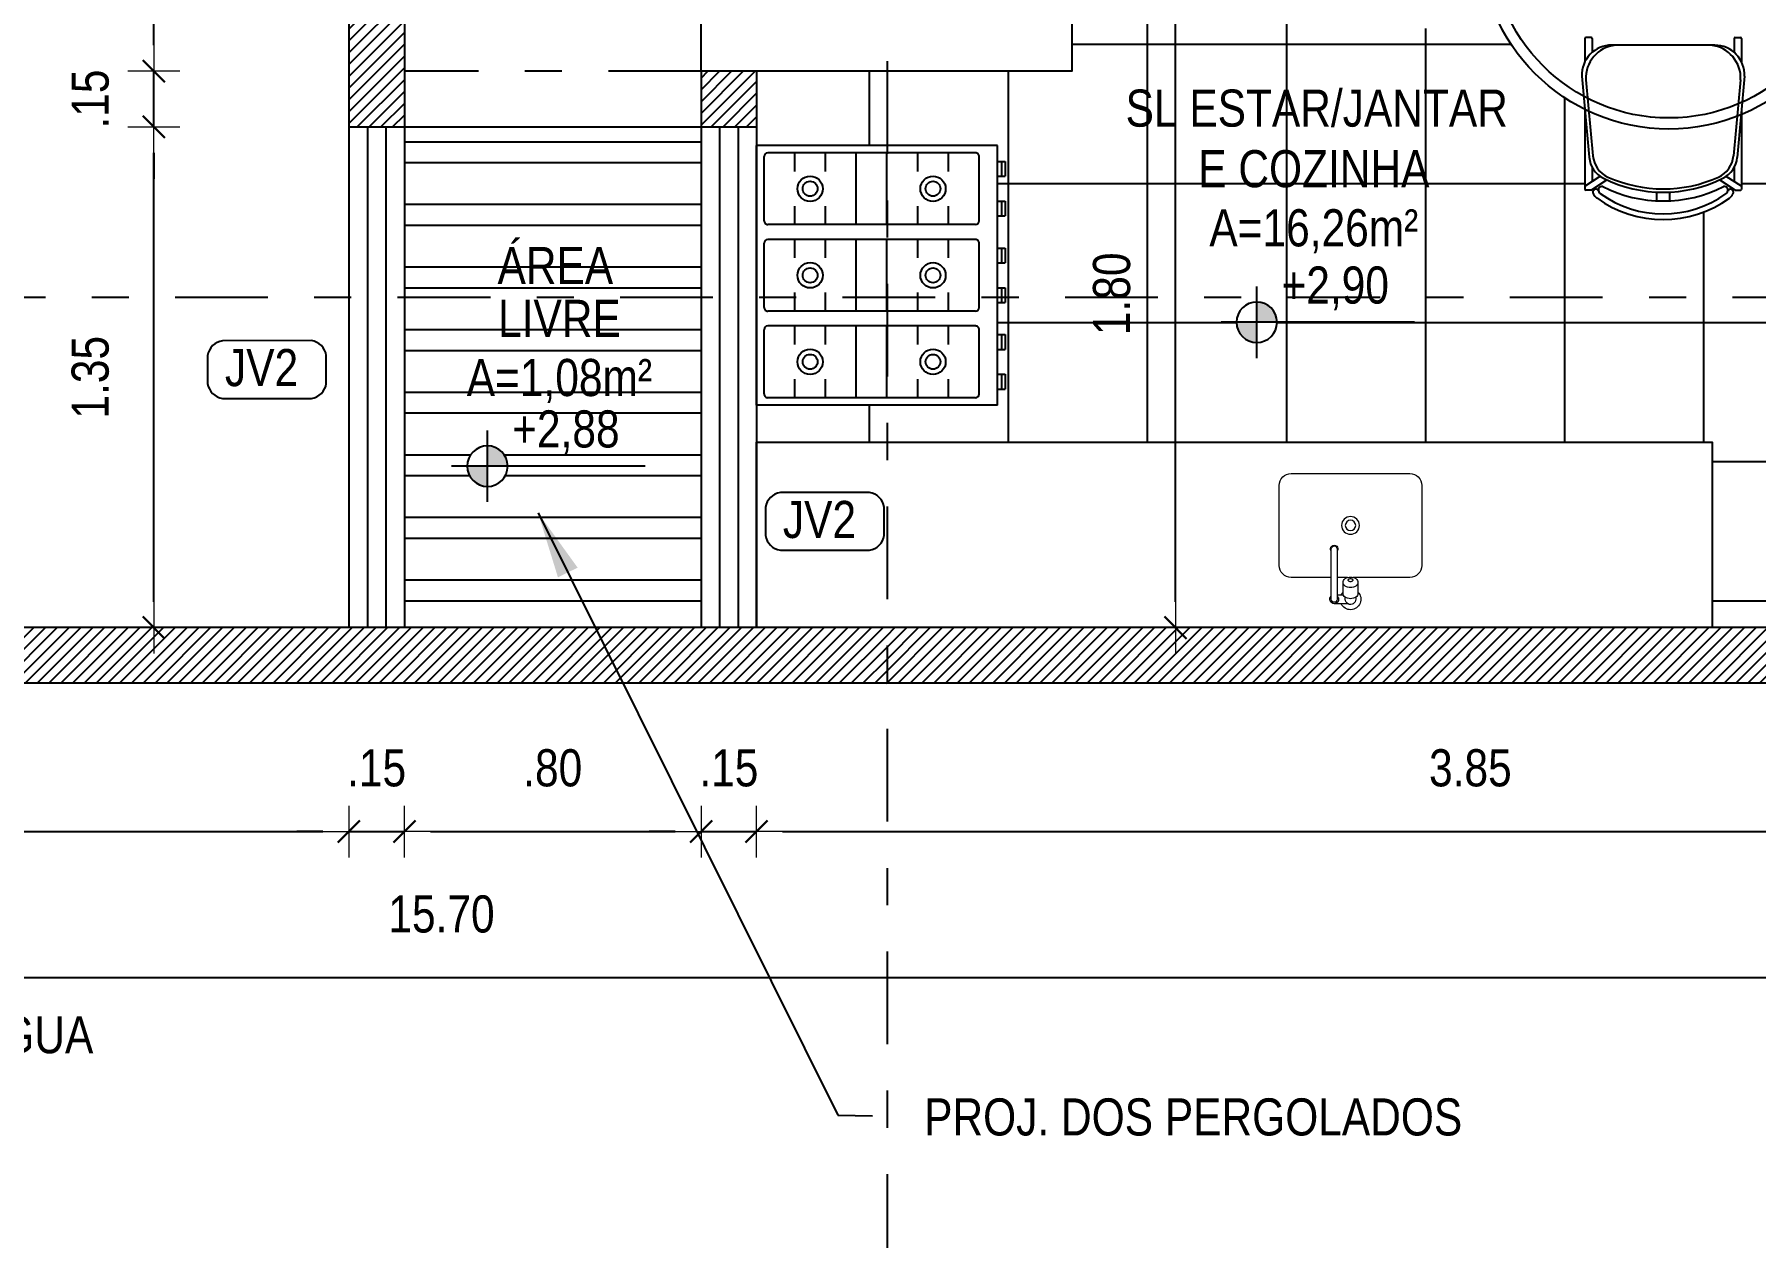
# Model space of a CAD drawing. Extents: x -263 to -176, y -135 to 681.
# Drawn here: x -222.089 to -217.447, y 646.186 to 649.43 of the extents above; entities that cross this region are included whole.
import ezdxf
from ezdxf.enums import TextEntityAlignment as Align

# ---------------------------------------------------------------- set-up
doc = ezdxf.new("R2010")
doc.units = 0
doc.header["$MEASUREMENT"] = 0
doc.header["$PDSIZE"] = -5
for name, pattern in [('CONTINU', [0]), ('DASHDOT2', [0.5, 0.25, -0.125, 0, -0.125]), ('HIDDEN2', [0.1875, 0.125, -0.0625])]:
    doc.linetypes.add(name, pattern=pattern)
doc.layers.get('0').update_dxf_attribs({"linetype": 'CONTINUOUS'})
doc.layers.get('Defpoints').update_dxf_attribs({"linetype": 'CONTINUOUS'})
for name, color, linetype in [('01', 4, 'CONTINUOUS'), ('a-pem-m', 6, 'CONTINUOUS'), ('AR-ALV', 5, 'CONTINUOUS'), ('COTA', 7, 'CONTINUOUS'), ('COZINHA', 6, 'CONTINUOUS'), ('DIVERSOS', 1, 'CONTINUOUS'), ('E-hatch', 8, 'CONTINUOUS'), ('E-txt-g', 3, 'CONTINUOUS'), ('LAYER7', 4, 'CONTINUOUS')]:
    doc.layers.add(name, color=color, linetype=linetype)
for name, color, linetype, lineweight in [('E-Cta-W', 7, 'CONTINUOUS', 20), ('E-Lay-9', 9, 'CONTINUOUS', 9), ('E-Pen-C', 4, 'CONTINUOUS', 15), ('E-Pen-G', 3, 'CONTINUOUS', 30), ('E-Txt-W', 7, 'CONTINUOUS', 20)]:
    doc.layers.add(name, color=color, linetype=linetype, lineweight=lineweight)
doc.styles.add('F2', font='swissc.ttf')
doc.styles.add('REG60', font='romans.shx', dxfattribs={"width": 0.8, "height": 0.15})
doc.styles.add('REG80', font='romans.shx', dxfattribs={"width": 0.8, "height": 0.2})
doc.dimstyles.new('DIMENSION-1', dxfattribs={"dimtxt": 0.11, "dimasz": 0.07, "dimexe": 1, "dimexo": 0, "dimgap": 0.12, "dimtad": 1, "dimzin": 7, "dimdsep": 46, "dimtxsty": 'F2', "dimblk1": 'TRACO', "dimblk2": 'TRACO', "dimsah": 1, "dimcen": 1, "dimse1": 1, "dimse2": 1, "dimclrd": 256, "dimclre": 256, "dimclrt": 6, "dimadec": 0, "dimazin": 0, "dimtfac": 1, "dimtix": 1, "dimtmove": 2, "dimatfit": 3, "dimldrblk": 'TRACO', "dimfxl": 1, "dimtolj": 1, "dimtzin": 0, "dimarcsym": 0})
doc.dimstyles.get("Standard").update_dxf_attribs({"dimtxt": 0.18, "dimasz": 0.18, "dimexe": 0.18, "dimexo": 0.0625, "dimgap": 0.09, "dimtad": 0, "dimtih": 1, "dimtoh": 1, "dimdec": 4, "dimzin": 0, "dimdsep": 46, "dimtxsty": 'Standard', "dimcen": 0.09, "dimadec": 0, "dimazin": 0, "dimtfac": 1, "dimtdec": 4, "dimtofl": 0, "dimtmove": 0, "dimatfit": 3, "dimfxl": 1, "dimtolj": 1, "dimtzin": 0, "dimarcsym": 0})

# ---------------------------------------------------------------- blocks, each defined once
blk = doc.blocks.new('Fogão03_6')
at = {"layer": 'a-pem-m', "color": 8}
for p, q in [((-0.35, -0.65), (-0.35, 0)), ((-0.35, 0), (0.35, 0)), ((-0.35, 0), (0.35, 0)), ((-0.35, -0.65), (-0.35, 0)), ((-0.33, -0.59), (-0.33, -0.03)), ((-0.33, -0.59), (-0.33, -0.03)), ((-0.32, -0.02), (-0.1467, -0.02)), ((-0.32, -0.02), (-0.1467, -0.02)), ((-0.1367, -0.59), (-0.1367, -0.03)), ((-0.1367, -0.59), (-0.1367, -0.03)), ((-0.0967, -0.59), (-0.0967, -0.03)), ((-0.0967, -0.59), (-0.0967, -0.03)), ((-0.0867, -0.02), (0.0867, -0.02)), ((-0.0867, -0.02), (0.0867, -0.02)), ((0.0967, -0.59), (0.0967, -0.03)), ((0.0967, -0.59), (0.0967, -0.03)), ((0.1367, -0.59), (0.1367, -0.03)), ((0.1367, -0.59), (0.1367, -0.03)), ((0.1467, -0.02), (0.32, -0.02)), ((0.1467, -0.02), (0.32, -0.02)), ((0.33, -0.59), (0.33, -0.03)), ((0.33, -0.59), (0.33, -0.03)), ((0.35, -0.65), (0.35, 0)), ((0.35, -0.65), (0.35, 0)), ((-0.33, -0.1029), (-0.28, -0.1029)), ((-0.33, -0.1029), (-0.28, -0.1029)), ((-0.1867, -0.1029), (-0.1367, -0.1029)), ((-0.1867, -0.1029), (-0.1367, -0.1029)), ((-0.0967, -0.1029), (-0.0467, -0.1029)), ((-0.0967, -0.1029), (-0.0467, -0.1029)), ((0.0467, -0.1029), (0.0967, -0.1029)), ((0.0467, -0.1029), (0.0967, -0.1029)), ((0.1367, -0.1029), (0.1867, -0.1029)), ((0.1367, -0.1029), (0.1867, -0.1029)), ((0.28, -0.1029), (0.33, -0.1029)), ((0.28, -0.1029), (0.33, -0.1029)), ((-0.33, -0.1857), (-0.28, -0.1857)), ((-0.33, -0.1857), (-0.28, -0.1857)), ((-0.1867, -0.1857), (-0.1367, -0.1857)), ((-0.1867, -0.1857), (-0.1367, -0.1857)), ((-0.0967, -0.1857), (-0.0467, -0.1857)), ((-0.0967, -0.1857), (-0.0467, -0.1857)), ((0.0467, -0.1857), (0.0967, -0.1857)), ((0.0467, -0.1857), (0.0967, -0.1857)), ((0.1367, -0.1857), (0.1867, -0.1857)), ((0.1367, -0.1857), (0.1867, -0.1857)), ((0.28, -0.1857), (0.33, -0.1857)), ((0.28, -0.1857), (0.33, -0.1857)), ((-0.33, -0.2686), (-0.1367, -0.2686)), ((-0.33, -0.2686), (-0.1367, -0.2686)), ((-0.0967, -0.2686), (0.0967, -0.2686)), ((-0.0967, -0.2686), (0.0967, -0.2686)), ((0.1367, -0.2686), (0.33, -0.2686)), ((0.1367, -0.2686), (0.33, -0.2686)), ((-0.33, -0.3514), (-0.1367, -0.3514)), ((-0.33, -0.3514), (-0.1367, -0.3514)), ((-0.0967, -0.3514), (0.0967, -0.3514)), ((-0.0967, -0.3514), (0.0967, -0.3514)), ((0.1367, -0.3514), (0.33, -0.3514)), ((0.1367, -0.3514), (0.33, -0.3514)), ((-0.33, -0.4343), (-0.28, -0.4343)), ((-0.33, -0.4343), (-0.28, -0.4343)), ((-0.1867, -0.4343), (-0.1367, -0.4343)), ((-0.1867, -0.4343), (-0.1367, -0.4343)), ((-0.0967, -0.4343), (-0.0467, -0.4343)), ((-0.0967, -0.4343), (-0.0467, -0.4343)), ((0.0467, -0.4343), (0.0967, -0.4343)), ((0.0467, -0.4343), (0.0967, -0.4343)), ((0.1367, -0.4343), (0.1867, -0.4343)), ((0.1367, -0.4343), (0.1867, -0.4343)), ((0.28, -0.4343), (0.33, -0.4343)), ((0.28, -0.4343), (0.33, -0.4343)), ((-0.33, -0.5171), (-0.28, -0.5171)), ((-0.33, -0.5171), (-0.28, -0.5171)), ((-0.1867, -0.5171), (-0.1367, -0.5171)), ((-0.1867, -0.5171), (-0.1367, -0.5171)), ((-0.0967, -0.5171), (-0.0467, -0.5171)), ((-0.0967, -0.5171), (-0.0467, -0.5171)), ((0.0467, -0.5171), (0.0967, -0.5171)), ((0.0467, -0.5171), (0.0967, -0.5171)), ((0.1367, -0.5171), (0.1867, -0.5171)), ((0.1367, -0.5171), (0.1867, -0.5171)), ((0.28, -0.5171), (0.33, -0.5171)), ((0.28, -0.5171), (0.33, -0.5171)), ((-0.32, -0.6), (-0.1467, -0.6)), ((-0.32, -0.6), (-0.1467, -0.6)), ((-0.0867, -0.6), (0.0867, -0.6)), ((-0.0867, -0.6), (0.0867, -0.6)), ((0.1467, -0.6), (0.32, -0.6)), ((0.1467, -0.6), (0.32, -0.6)), ((-0.35, -0.65), (0.35, -0.65)), ((-0.35, -0.65), (0.35, -0.65)), ((-0.3068, -0.65), (-0.3068, -0.67)), ((-0.3068, -0.65), (-0.3068, -0.67)), ((-0.2669, -0.66), (-0.3068, -0.66)), ((-0.2669, -0.66), (-0.3068, -0.66)), ((-0.2669, -0.67), (-0.3068, -0.67)), ((-0.2669, -0.67), (-0.3068, -0.67)), ((-0.2669, -0.65), (-0.2669, -0.67)), ((-0.2669, -0.65), (-0.2669, -0.67)), ((-0.1998, -0.65), (-0.1998, -0.67)), ((-0.1998, -0.65), (-0.1998, -0.67)), ((-0.1599, -0.66), (-0.1998, -0.66)), ((-0.1599, -0.66), (-0.1998, -0.66)), ((-0.1599, -0.67), (-0.1998, -0.67)), ((-0.1599, -0.67), (-0.1998, -0.67)), ((-0.1599, -0.65), (-0.1599, -0.67)), ((-0.1599, -0.65), (-0.1599, -0.67)), ((-0.0734, -0.65), (-0.0734, -0.67)), ((-0.0734, -0.65), (-0.0734, -0.67)), ((-0.0335, -0.66), (-0.0734, -0.66)), ((-0.0335, -0.66), (-0.0734, -0.66)), ((-0.0335, -0.67), (-0.0734, -0.67)), ((-0.0335, -0.67), (-0.0734, -0.67)), ((-0.0335, -0.65), (-0.0335, -0.67)), ((-0.0335, -0.65), (-0.0335, -0.67)), ((0.0335, -0.65), (0.0335, -0.67)), ((0.0335, -0.65), (0.0335, -0.67)), ((0.0734, -0.66), (0.0335, -0.66)), ((0.0734, -0.66), (0.0335, -0.66)), ((0.0734, -0.67), (0.0335, -0.67)), ((0.0734, -0.67), (0.0335, -0.67)), ((0.0734, -0.65), (0.0734, -0.67)), ((0.0734, -0.65), (0.0734, -0.67)), ((0.1599, -0.65), (0.1599, -0.67)), ((0.1599, -0.65), (0.1599, -0.67)), ((0.1998, -0.66), (0.1599, -0.66)), ((0.1998, -0.66), (0.1599, -0.66)), ((0.1998, -0.67), (0.1599, -0.67)), ((0.1998, -0.67), (0.1599, -0.67)), ((0.1998, -0.65), (0.1998, -0.67)), ((0.1998, -0.65), (0.1998, -0.67)), ((0.2669, -0.65), (0.2669, -0.67)), ((0.2669, -0.65), (0.2669, -0.67)), ((0.3067, -0.66), (0.2669, -0.66)), ((0.3067, -0.66), (0.2669, -0.66)), ((0.3067, -0.67), (0.2669, -0.67)), ((0.3067, -0.67), (0.2669, -0.67)), ((0.3067, -0.65), (0.3067, -0.67)), ((0.3067, -0.65), (0.3067, -0.67))]:
    blk.add_line(p, q, dxfattribs=at)
for centre, radius in [((-0.2333, -0.1443), 0.0341), ((-0.2333, -0.1443), 0.0341), ((-0.2333, -0.1443), 0.02), ((-0.2333, -0.1443), 0.02), ((0, -0.1443), 0.0341), ((0, -0.1443), 0.0341), ((0, -0.1443), 0.02), ((0, -0.1443), 0.02), ((0.2333, -0.1443), 0.0341), ((0.2333, -0.1443), 0.0341), ((0.2333, -0.1443), 0.02), ((0.2333, -0.1443), 0.02), ((-0.2333, -0.4757), 0.0341), ((-0.2333, -0.4757), 0.0341), ((-0.2333, -0.4757), 0.02), ((-0.2333, -0.4757), 0.02), ((0, -0.4757), 0.0341), ((0, -0.4757), 0.0341), ((0, -0.4757), 0.02), ((0, -0.4757), 0.02), ((0.2333, -0.4757), 0.0341), ((0.2333, -0.4757), 0.0341), ((0.2333, -0.4757), 0.02), ((0.2333, -0.4757), 0.02)]:
    blk.add_circle(centre, radius, dxfattribs=at)
for centre, start, end in [((-0.32, -0.03), 89.9995, 179.9996), ((-0.32, -0.03), 89.9995, 179.9996), ((-0.1467, -0.03), 359.9996, 89.9995), ((-0.1467, -0.03), 359.9996, 89.9995), ((-0.0867, -0.03), 89.9995, 179.9996), ((-0.0867, -0.03), 89.9995, 179.9996), ((0.0867, -0.03), 359.9996, 89.9995), ((0.0867, -0.03), 359.9996, 89.9995), ((0.1467, -0.03), 89.9995, 179.9996), ((0.1467, -0.03), 89.9995, 179.9996), ((0.32, -0.03), 359.9996, 89.9995), ((0.32, -0.03), 359.9996, 89.9995), ((-0.32, -0.59), 179.9996, 269.9995), ((-0.32, -0.59), 179.9996, 269.9995), ((-0.1467, -0.59), 269.9995, 359.9996), ((-0.1467, -0.59), 269.9995, 359.9996), ((-0.0867, -0.59), 179.9996, 269.9995), ((-0.0867, -0.59), 179.9996, 269.9995), ((0.0867, -0.59), 269.9995, 359.9996), ((0.0867, -0.59), 269.9995, 359.9996), ((0.1467, -0.59), 179.9996, 269.9995), ((0.1467, -0.59), 179.9996, 269.9995), ((0.32, -0.59), 269.9995, 359.9996), ((0.32, -0.59), 269.9995, 359.9996)]:
    blk.add_arc(centre, 0.01, start, end, dxfattribs=at)
blk = doc.blocks.new('Cuba coz')
at = {"color": 8}
blk.add_line((7.5, -4.5), (7.5, -2.41), dxfattribs=at)
for points in [[(13.41, -6.5), (13.41, -20, 0.414214), (17.41, -24), (44.41, -24, 0.414214), (48.41, -20), (48.41, 20, 0.414214), (44.41, 24), (17.41, 24, 0.414214), (13.41, 20), (13.41, 0.74)], [(6.7, 1.75), (6, 1.75, 0.546464), (4.41, -0.73, -0.10784), (4.5, -1.15), (4.5, -5.5)], [(11.72, 2.5), (7.96, 2.5, 0.133256), (7.32, 2.33, 0.106756), (6.71, 1.77, 0.082828), (6.34, 0.99, 0.071352), (6.19, 0, 0.071352), (6.34, -0.99, 0.082828), (6.71, -1.77, 0.106756), (7.32, -2.33, 0.133256), (7.96, -2.5), (11.72, -2.5)], [(4.41, -0.73, 0.293273), (6, -1.75), (6.7, -1.75)], [(13.41, -1), (13.41, -4.5, 0.414214)]]:
    blk.add_lwpolyline(points, format="xyb", dxfattribs=at)
for points in [[(11.72, -2.5, 0.133256), (12.36, -2.33, 0.106756), (12.97, -1.77, 0.082828), (13.35, -0.99, 0.071352), (13.49, 0, 0.071352), (13.35, 0.99, 0.082828), (12.97, 1.77, 0.106756), (12.36, 2.33, 0.133256), (11.72, 2.5, 0.133256), (11.08, 2.33, 0.106756), (10.47, 1.77, 0.082828), (10.1, 0.99, 0.071352), (9.95, 0, 0.071352), (10.1, -0.99, 0.082828), (10.47, -1.77, 0.106756), (11.08, -2.33, 0.133256)], [(12.47, 0.75, 0.133256), (12.28, 0.7, 0.106756), (12.1, 0.53, 0.082828), (11.98, 0.3, 0.071352), (11.94, 0, 0.071352), (11.98, -0.3, 0.082828), (12.1, -0.53, 0.106756), (12.28, -0.7, 0.133256), (12.47, -0.75, 0.133256), (12.66, -0.7, 0.106756), (12.85, -0.53, 0.082828), (12.96, -0.3, 0.071352), (13, 0, 0.071352), (12.96, 0.3, 0.082828), (12.85, 0.53, 0.106756), (12.66, 0.7, 0.133256)], [(6, -6.5), (23, -6.5, 1), (23, -4.5), (6, -4.5, 1)]]:
    blk.add_lwpolyline(points, format="xyb", close=True, dxfattribs=at)
for radius in [3, 1.75]:
    blk.add_circle((30.91, 0), radius, dxfattribs=at)
for centre, radius, start, end in [((6, 0), 3.5, 45.58469, 244.62307), ((6, -5.5), 1.5, 41.81031, 318.18969), ((6, 0), 3.5, 295.37693, 314.41531), ((23, -5.5), 1.25, 233.1301, 126.8699)]:
    blk.add_arc(centre, radius, start, end, dxfattribs=at)
blk = doc.blocks.new('TXT-AMB75')
at = {"layer": 'E-txt-g', "style": 'REG80', "width": 0.8, "flags": 8}
blk.add_attdef('TXT', text='', height=0.2, dxfattribs=at).set_placement((0.0055, 0.2964), align=Align.CENTER)
at = {"layer": 'E-Txt-W', "style": 'REG60', "width": 0.8, "flags": 8}
blk.add_attdef('TXT', text='', height=0.15, dxfattribs=at).set_placement((0.0055, 0.0271), align=Align.CENTER)
blk = doc.blocks.new('NIVEL')
at = {"layer": 'DIVERSOS'}
h = blk.add_hatch(color=7, dxfattribs=at)
h.paths.add_polyline_path([(0, 0.137, 0.414214), (-0.137, 0), (0, 0)])
h.paths.add_polyline_path([(0, 0), (0, -0.137, 0.414214), (0.137, 0)])
at = {"layer": 'DIVERSOS', "color": 7}
for p, q in [((0, 0.242), (0, -0.242)), ((1.067, 0), (-0.242, 0))]:
    blk.add_line(p, q, dxfattribs=at)
blk.add_circle((0, 0), 0.137, dxfattribs=at)
blk = doc.blocks.new('TRACO')
at = {"layer": 'E-Pen-C'}
for p, q in [((0, 1), (0, -1)), ((-1, 0), (1, 0))]:
    blk.add_line(p, q, dxfattribs=at)
at = {"layer": 'E-Pen-G'}
blk.add_line((-0.424, -0.424), (0.424, 0.424), dxfattribs=at)
blk = doc.blocks.new('*D390')
at = {"color": 4, "lineweight": -2}
blk.add_line((-224.1713, 647.2806), (-221.3113, 647.2806), dxfattribs=at)
at = {"layer": 'Defpoints', "color": 0, "linetype": 'Continuous'}
for p in [(-224.2413, 647.8305), (-221.2413, 647.8305), (-221.2413, 647.2806)]:
    blk.add_point(p, dxfattribs=at)
at = {"color": 4, "linetype": 'Continuous', "lineweight": -2, "xscale": 0.07, "yscale": 0.07, "zscale": 0.07, "rotation": 180}
blk.add_blockref('TRACO', (-224.2413, 647.2806), dxfattribs=at)
at = {"color": 4, "linetype": 'Continuous', "lineweight": -2, "xscale": 0.07, "yscale": 0.07, "zscale": 0.07}
blk.add_blockref('TRACO', (-221.2413, 647.2806), dxfattribs=at)
at = {"color": 4, "linetype": 'Continuous', "insert": (-222.7413, 647.4519), "char_height": 0.1, "attachment_point": 5, "style": 'F2'}
blk.add_mtext('\\A1;3.00', dxfattribs=at)
blk = doc.blocks.new('*D391')
at = {"color": 4, "lineweight": -2}
for p, q in [((-221.3113, 647.2806), (-221.3813, 647.2806)), ((-221.2413, 647.2806), (-221.0913, 647.2806)), ((-221.0213, 647.2806), (-220.9513, 647.2806))]:
    blk.add_line(p, q, dxfattribs=at)
at = {"layer": 'Defpoints', "color": 0, "linetype": 'Continuous'}
for p in [(-221.2413, 647.8305), (-221.0913, 647.8305), (-221.0913, 647.2806)]:
    blk.add_point(p, dxfattribs=at)
at = {"color": 4, "linetype": 'Continuous', "lineweight": -2, "xscale": 0.07, "yscale": 0.07, "zscale": 0.07}
blk.add_blockref('TRACO', (-221.2413, 647.2806), dxfattribs=at)
at = {"color": 4, "linetype": 'Continuous', "lineweight": -2, "xscale": 0.07, "yscale": 0.07, "zscale": 0.07, "rotation": 180}
blk.add_blockref('TRACO', (-221.0913, 647.2806), dxfattribs=at)
at = {"color": 4, "linetype": 'Continuous', "insert": (-221.1663, 647.452), "char_height": 0.1, "attachment_point": 5, "style": 'F2'}
blk.add_mtext('\\A1;.15', dxfattribs=at)
blk = doc.blocks.new('*D392')
at = {"color": 4, "lineweight": -2}
blk.add_line((-221.0213, 647.2806), (-220.3613, 647.2806), dxfattribs=at)
at = {"layer": 'Defpoints', "color": 0, "linetype": 'Continuous'}
for p in [(-221.0913, 647.8305), (-220.2913, 647.8305), (-220.2913, 647.2806)]:
    blk.add_point(p, dxfattribs=at)
at = {"color": 4, "linetype": 'Continuous', "lineweight": -2, "xscale": 0.07, "yscale": 0.07, "zscale": 0.07, "rotation": 180}
blk.add_blockref('TRACO', (-221.0913, 647.2806), dxfattribs=at)
at = {"color": 4, "linetype": 'Continuous', "lineweight": -2, "xscale": 0.07, "yscale": 0.07, "zscale": 0.07}
blk.add_blockref('TRACO', (-220.2913, 647.2806), dxfattribs=at)
at = {"color": 4, "linetype": 'Continuous', "insert": (-220.6913, 647.452), "char_height": 0.1, "attachment_point": 5, "style": 'F2'}
blk.add_mtext('\\A1;.80', dxfattribs=at)
blk = doc.blocks.new('*D393')
at = {"color": 4, "lineweight": -2}
for p, q in [((-220.3613, 647.2806), (-220.4313, 647.2806)), ((-220.2913, 647.2806), (-220.1413, 647.2806)), ((-220.0713, 647.2806), (-220.0013, 647.2806))]:
    blk.add_line(p, q, dxfattribs=at)
at = {"layer": 'Defpoints', "color": 0, "linetype": 'Continuous'}
for p in [(-220.2913, 647.8305), (-220.1413, 647.8305), (-220.1413, 647.2806)]:
    blk.add_point(p, dxfattribs=at)
at = {"color": 4, "linetype": 'Continuous', "lineweight": -2, "xscale": 0.07, "yscale": 0.07, "zscale": 0.07}
blk.add_blockref('TRACO', (-220.2913, 647.2806), dxfattribs=at)
at = {"color": 4, "linetype": 'Continuous', "lineweight": -2, "xscale": 0.07, "yscale": 0.07, "zscale": 0.07, "rotation": 180}
blk.add_blockref('TRACO', (-220.1413, 647.2806), dxfattribs=at)
at = {"color": 4, "linetype": 'Continuous', "insert": (-220.2163, 647.452), "char_height": 0.1, "attachment_point": 5, "style": 'F2'}
blk.add_mtext('\\A1;.15', dxfattribs=at)
blk = doc.blocks.new('*D394')
at = {"color": 4, "lineweight": -2}
blk.add_line((-220.0713, 647.2806), (-216.3613, 647.2806), dxfattribs=at)
at = {"layer": 'Defpoints', "color": 0, "linetype": 'Continuous'}
for p in [(-220.1413, 647.8305), (-216.2913, 647.8305), (-216.2913, 647.2806)]:
    blk.add_point(p, dxfattribs=at)
at = {"color": 4, "linetype": 'Continuous', "lineweight": -2, "xscale": 0.07, "yscale": 0.07, "zscale": 0.07, "rotation": 180}
blk.add_blockref('TRACO', (-220.1413, 647.2806), dxfattribs=at)
at = {"color": 4, "linetype": 'Continuous', "lineweight": -2, "xscale": 0.07, "yscale": 0.07, "zscale": 0.07}
blk.add_blockref('TRACO', (-216.2913, 647.2806), dxfattribs=at)
at = {"color": 4, "linetype": 'Continuous', "insert": (-218.2163, 647.452), "char_height": 0.1, "attachment_point": 5, "style": 'F2'}
blk.add_mtext('\\A1;3.85', dxfattribs=at)
blk = doc.blocks.new('*D414')
at = {"color": 4, "lineweight": -2}
blk.add_line((-213.2113, 646.8867), (-228.7713, 646.8867), dxfattribs=at)
at = {"layer": 'Defpoints', "color": 0, "linetype": 'Continuous'}
for p in [(-228.8413, 647.6805), (-213.1413, 647.6805), (-228.8413, 646.8867)]:
    blk.add_point(p, dxfattribs=at)
at = {"color": 4, "linetype": 'Continuous', "lineweight": -2, "xscale": 0.07, "yscale": 0.07, "zscale": 0.07, "rotation": 180}
blk.add_blockref('TRACO', (-228.8413, 646.8867), dxfattribs=at)
at = {"color": 4, "linetype": 'Continuous', "lineweight": -2, "xscale": 0.07, "yscale": 0.07, "zscale": 0.07}
blk.add_blockref('TRACO', (-213.1413, 646.8867), dxfattribs=at)
at = {"color": 4, "linetype": 'Continuous', "insert": (-220.9913, 647.058), "char_height": 0.1, "attachment_point": 5, "style": 'F2'}
blk.add_mtext('\\A1;15.70', dxfattribs=at)
blk = doc.blocks.new('*D422')
at = {"color": 4, "lineweight": -2}
blk.add_line((-219.012, 647.9005), (-219.012, 649.5605), dxfattribs=at)
at = {"layer": 'Defpoints', "color": 0, "linetype": 'Continuous'}
for p in [(-220.1413, 649.6305), (-219.012, 649.6305), (-220.1413, 647.8305)]:
    blk.add_point(p, dxfattribs=at)
at = {"color": 4, "linetype": 'Continuous', "lineweight": -2, "xscale": 0.07, "yscale": 0.07, "zscale": 0.07}
for p, rotation in [((-219.012, 649.6305), 90), ((-219.012, 647.8305), 270)]:
    blk.add_blockref('TRACO', p, dxfattribs=dict(at, rotation=rotation))
at = {"color": 4, "linetype": 'Continuous', "insert": (-219.1834, 648.7305), "char_height": 0.1, "attachment_point": 5, "rotation": 90, "style": 'F2'}
blk.add_mtext('\\A1;1.80', dxfattribs=at)
blk = doc.blocks.new('*D317')
at = {"color": 4, "lineweight": -2}
blk.add_line((-221.767, 647.9005), (-221.767, 649.1105), dxfattribs=at)
at = {"layer": 'Defpoints', "color": 0, "linetype": 'Continuous'}
for p in [(-221.767, 649.1805), (-221.2413, 649.1805), (-221.2775, 647.8305)]:
    blk.add_point(p, dxfattribs=at)
at = {"color": 4, "linetype": 'Continuous', "lineweight": -2, "xscale": 0.07, "yscale": 0.07, "zscale": 0.07}
for p, rotation in [((-221.767, 649.1805), 90), ((-221.767, 647.8305), 270)]:
    blk.add_blockref('TRACO', p, dxfattribs=dict(at, rotation=rotation))
at = {"color": 4, "linetype": 'Continuous', "insert": (-221.9383, 648.5055), "char_height": 0.1, "attachment_point": 5, "rotation": 90, "style": 'F2'}
blk.add_mtext('\\A1;1.35', dxfattribs=at)
blk = doc.blocks.new('*D318')
at = {"color": 4, "lineweight": -2}
for p, q in [((-221.767, 649.4005), (-221.767, 649.4705)), ((-221.767, 649.1805), (-221.767, 649.3305)), ((-221.767, 649.1105), (-221.767, 649.0405))]:
    blk.add_line(p, q, dxfattribs=at)
at = {"layer": 'Defpoints', "color": 0, "linetype": 'Continuous'}
for p in [(-221.767, 649.3305), (-221.0913, 649.3305), (-221.2413, 649.1805)]:
    blk.add_point(p, dxfattribs=at)
at = {"color": 4, "linetype": 'Continuous', "lineweight": -2, "xscale": 0.07, "yscale": 0.07, "zscale": 0.07}
for p, rotation in [((-221.767, 649.3305), 270), ((-221.767, 649.1805), 90)]:
    blk.add_blockref('TRACO', p, dxfattribs=dict(at, rotation=rotation))
at = {"color": 4, "linetype": 'Continuous', "insert": (-221.9383, 649.2555), "char_height": 0.1, "attachment_point": 5, "rotation": 90, "style": 'F2'}
blk.add_mtext('\\A1;.15', dxfattribs=at)
blk = doc.blocks.new('*D319')
at = {"color": 4, "lineweight": -2}
blk.add_line((-221.767, 649.4005), (-221.767, 650.5105), dxfattribs=at)
at = {"layer": 'Defpoints', "color": 0, "linetype": 'Continuous'}
for p in [(-221.9913, 650.5805), (-221.767, 650.5805), (-221.0913, 649.3305)]:
    blk.add_point(p, dxfattribs=at)
at = {"color": 4, "linetype": 'Continuous', "lineweight": -2, "xscale": 0.07, "yscale": 0.07, "zscale": 0.07}
for p, rotation in [((-221.767, 650.5805), 90), ((-221.767, 649.3305), 270)]:
    blk.add_blockref('TRACO', p, dxfattribs=dict(at, rotation=rotation))
at = {"color": 4, "linetype": 'Continuous', "insert": (-221.9384, 649.9555), "char_height": 0.1, "attachment_point": 5, "rotation": 90, "style": 'F2'}
blk.add_mtext('\\A1;1.25', dxfattribs=at)

msp = doc.modelspace()

# ---------------------------------------------------------------- hatches: boundary and pattern name
h = msp.add_hatch()
h.set_pattern_fill('ANSI37,_O', color=8, scale=3, angle=45)
h.set_pattern_definition([(90, (-5.337, -84.472), (-0.375, 6e-17), []), (180, (-5.337, -84.472), (-6e-17, -0.375), [])])
h.paths.add_polyline_path([(-216.2913, 649.0589), (-216.2913, 649.2805), (-216.2913, 649.6305), (-216.9471, 649.6305, -0.1388), (-217.004, 649.4743, -0.127413), (-217.0146, 649.4655, -0.479601), (-217.0268, 649.4668), (-217.0257, 649.4585), (-217.0257, 649.4446, -0.414214), (-217.0287, 649.4416), (-217.2326, 649.4417, -0.171632), (-217.485, 649.2138), (-217.4851, 649.0101), (-217.502, 649.0101), (-217.5102, 649.0112, -0.479601), (-217.509, 648.999, -0.127408), (-217.5178, 648.9884, -0.323091), (-217.875, 648.9886, -0.127413), (-217.8838, 648.9992, -0.479601), (-217.8825, 649.0114), (-217.8907, 649.0103), (-217.9046, 649.0103, -0.414214), (-217.9076, 649.0133), (-217.9075, 649.2276, -0.157209), (-218.1318, 649.446), (-218.3477, 649.4461), (-218.3477, 649.463), (-218.3466, 649.4712, -0.479601), (-218.3588, 649.47, -0.127408), (-218.3694, 649.4788, -0.135022), (-218.4258, 649.6305), (-219.2913, 649.6305), (-219.2913, 649.3305), (-220.1413, 649.3305), (-220.1413, 649.1805), (-220.1413, 649.1305), (-219.4913, 649.1305), (-219.4913, 649.0873), (-219.4713, 649.0873), (-219.4713, 649.0474), (-219.4913, 649.0474), (-219.4913, 648.9803), (-219.4713, 648.9803), (-219.4713, 648.9404), (-219.4913, 648.9404), (-219.4913, 648.8539), (-219.4713, 648.8539), (-219.4713, 648.814), (-219.4913, 648.814), (-219.4913, 648.747), (-219.4713, 648.747), (-219.4713, 648.7071), (-219.4913, 648.7071), (-219.4913, 648.6206), (-219.4713, 648.6206), (-219.4713, 648.5807), (-219.4913, 648.5807), (-219.4913, 648.5136), (-219.4713, 648.5136), (-219.4713, 648.4737), (-219.4913, 648.4737), (-219.4913, 648.4305), (-220.1413, 648.4305), (-220.1413, 648.3305), (-217.5639, 648.3305), (-217.5639, 647.8305), (-217.3115, 647.8305), (-217.3115, 648.4489), (-217.303, 648.4489), (-217.303, 648.4613), (-217.3069, 648.4613), (-217.3088, 648.4613), (-217.3088, 648.4849), (-217.3076, 648.4907), (-217.3057, 648.4942), (-217.3008, 648.5005), (-217.2968, 648.5027), (-217.2904, 648.5052), (-217.2856, 648.5058), (-217.2821, 648.5062), (-217.2782, 648.5066), (-217.2748, 648.5069), (-217.2709, 648.5073), (-217.2674, 648.5077), (-217.2639, 648.5081), (-217.2601, 648.5085), (-217.2566, 648.5089), (-217.2527, 648.5093), (-217.2492, 648.5096), (-217.2454, 648.5096), (-217.2419, 648.51), (-217.238, 648.5104), (-217.2311, 648.5112), (-217.2272, 648.5112), (-217.2233, 648.5116), (-217.2198, 648.5116), (-217.216, 648.512), (-217.2125, 648.512), (-217.2086, 648.5124), (-217.2013, 648.5124), (-217.1978, 648.5127), (-217.1904, 648.5127), (-217.1866, 648.5131), (-217.1831, 648.5131), (-217.1792, 648.5131), (-217.1758, 648.5131), (-217.1719, 648.5131), (-217.1684, 648.5131), (-217.1645, 648.5131), (-217.1611, 648.5131), (-217.1572, 648.5131), (-217.1537, 648.5131), (-217.1498, 648.5131), (-217.1464, 648.5127), (-217.1425, 648.5127), (-217.139, 648.5127), (-217.1351, 648.5124), (-217.1317, 648.5124), (-217.1278, 648.5124), (-217.1243, 648.512), (-217.1208, 648.512), (-217.117, 648.5116), (-217.1127, 648.5116), (-216.697, 648.512), (-216.6931, 648.5116), (-216.6897, 648.5116), (-216.6858, 648.5112), (-216.6823, 648.5112), (-216.6788, 648.5108), (-216.675, 648.5104), (-216.6715, 648.51), (-216.6676, 648.5096), (-216.6638, 648.5096), (-216.6603, 648.5093), (-216.6564, 648.5089), (-216.6494, 648.5081), (-216.6456, 648.5077), (-216.6421, 648.5073), (-216.6382, 648.5069), (-216.6348, 648.5066), (-216.6309, 648.5062), (-216.6274, 648.5058), (-216.6239, 648.5054), (-216.6201, 648.5042), (-216.6138, 648.5014), (-216.6079, 648.4956), (-216.6048, 648.4884), (-216.6042, 648.483), (-216.6042, 648.4613), (-216.61, 648.4613), (-216.61, 648.4489), (-216.6015, 648.4489), (-216.6015, 647.8305), (-216.2913, 647.8305), (-216.2913, 648.0419), (-216.2913, 648.4419), (-216.2913, 648.6589)])
h.paths.add_polyline_path([(-218.7376, 648.6538, -1), (-218.8472, 648.6538, -1)], flags=16)
h.paths.add_polyline_path([(-219.0153, 648.8044), (-218.2618, 648.8044), (-218.2618, 649.0023), (-219.0153, 649.0023)], flags=24)
h.paths.add_polyline_path([(-218.9795, 648.9865), (-218.2975, 648.9865), (-218.2975, 649.1594), (-218.9795, 649.1594)], flags=24)
h.paths.add_polyline_path([(-219.2003, 649.1361), (-218.0612, 649.1361), (-218.0612, 649.3254), (-219.2003, 649.3254)], flags=24)
h.paths.add_polyline_path([(-219.0726, 648.5733), (-219.0726, 648.8834), (-219.303, 648.8834), (-219.303, 648.5733)], flags=24)
h.paths.add_polyline_path([(-218.7587, 648.6406), (-218.3169, 648.6406), (-218.3169, 648.8379), (-218.7587, 648.8379)], flags=24)
at = {"linetype": 'HIDDEN2'}
h = msp.add_hatch(dxfattribs=at)
h.set_pattern_fill('ANSI32', color=8, scale=0.45, angle=135, style=0)
h.set_pattern_definition([(180, (-5.337, -84.47199), (-4e-17, -0.16875), []), (180, (-5.39325, -84.41574), (-4e-17, -0.16875), [])])
h.paths.add_polyline_path([(-221.0913, 649.1805), (-221.0913, 647.8305), (-220.2913, 647.8305), (-220.2913, 649.1805)])
h.paths.add_polyline_path([(-220.8127, 648.2659, -1), (-220.9222, 648.2659, -1)], flags=16)
h.paths.add_polyline_path([(-220.8509, 648.5894), (-220.4956, 648.5894), (-220.4956, 648.7394), (-220.8509, 648.7394)], flags=24)
h.paths.add_polyline_path([(-220.9826, 648.4058), (-220.3639, 648.4058), (-220.3639, 648.5855), (-220.9826, 648.5855)], flags=24)
h.paths.add_polyline_path([(-220.8606, 648.725), (-220.5079, 648.725), (-220.5079, 648.9157), (-220.8606, 648.9157)], flags=24)
h.paths.add_polyline_path([(-220.8308, 648.2671), (-220.4281, 648.2671), (-220.4281, 648.447), (-220.8308, 648.447)], flags=24)
at = {"layer": 'E-hatch'}
h = msp.add_hatch(dxfattribs=at)
h.set_pattern_fill('ANSI31', color=256, scale=0.18, style=0)
h.paths.add_polyline_path([(-223.3441, 650.7305), (-223.3441, 650.5805), (-221.9913, 650.5805, -0.383649), (-221.2413, 649.9305), (-221.2413, 649.1805), (-221.0913, 649.1805), (-221.0913, 649.3305), (-221.0913, 649.9305, 0.389175), (-221.9913, 650.7305)])
h.paths.add_polyline_path([(-220.1413, 649.1805), (-220.1413, 649.3305), (-220.2913, 649.3305), (-220.2913, 649.1805)])
h.paths.add_polyline_path([(-219.7895, 647.6805), (-219.7895, 647.8305), (-220.1413, 647.8305), (-221.0913, 647.8305), (-224.2413, 647.8305), (-224.2413, 648.7206), (-224.3913, 648.7206), (-224.3913, 647.8305), (-225.4913, 647.8305), (-225.4913, 648.7206), (-225.6413, 648.7206), (-225.6413, 648.6782), (-225.6413, 647.8305), (-228.6913, 647.8305), (-228.6913, 648.7206), (-228.8413, 648.7206), (-228.8413, 647.6805)])
h.paths.add_polyline_path([(-224.3913, 648.7206), (-224.2413, 648.7206), (-224.2413, 649.6807), (-224.2413, 650.5805), (-224.1441, 650.5805), (-224.1441, 650.7305), (-224.7946, 650.7305), (-224.7946, 650.5805), (-224.3913, 650.5805), (-224.3913, 649.6134)])
h.paths.add_polyline_path([(-225.6413, 648.7206), (-225.4913, 648.7206), (-225.4913, 649.875), (-225.6413, 649.875)])
h.paths.add_polyline_path([(-225.6413, 650.475), (-225.4913, 650.475), (-225.4913, 650.5805), (-225.3946, 650.5805), (-225.3946, 650.7305), (-225.6413, 650.7305)])
h = msp.add_hatch(dxfattribs=at)
h.set_pattern_fill('ANSI31', color=256, scale=0.18, style=0)
h.paths.add_polyline_path([(-213.1413, 647.6805), (-213.1413, 647.8305), (-216.1413, 647.8305), (-216.1413, 648.381), (-216.1413, 648.4305), (-216.2913, 648.4305), (-216.2913, 647.8305), (-219.7895, 647.8305), (-219.7895, 647.6805)])
h.paths.add_polyline_path([(-216.2913, 649.0305), (-216.1413, 649.0305), (-216.1413, 649.2805), (-216.2913, 649.2805)])

# ---------------------------------------------------------------- linework, layer by layer
at = {"color": 5, "linetype": 'Continuous'}
for p, q in [((-221.2413, 649.9305), (-221.2413, 649.1805)), ((-221.0913, 649.9305), (-221.0913, 649.3305)), ((-221.0913, 649.3305), (-221.0913, 649.3305)), ((-221.0913, 649.3305), (-221.0913, 649.1805)), ((-220.2913, 649.3305), (-220.2913, 649.1805)), ((-220.1413, 649.3305), (-220.1413, 649.1805)), ((-221.2413, 649.1805), (-221.0913, 649.1805)), ((-221.0913, 649.1805), (-221.0913, 649.1805)), ((-220.2913, 649.1805), (-220.1413, 649.1805)), ((-221.0913, 647.8305), (-224.2413, 647.8305)), ((-220.1413, 647.8305), (-221.0913, 647.8305)), ((-216.2913, 647.8305), (-220.1413, 647.8305)), ((-213.1413, 647.6805), (-228.8413, 647.6805))]:
    msp.add_line(p, q, dxfattribs=at)
at = {"color": 8, "linetype": 'DASHDOT2'}
msp.add_line((-220.2913, 649.3305), (-221.0913, 649.3305), dxfattribs=at)
at = {"color": 8, "linetype": 'Continuous'}
for p, q in [((-221.2413, 649.1805), (-221.2413, 647.8305)), ((-221.0913, 649.1805), (-221.0913, 647.8305)), ((-221.0913, 649.1805), (-220.2913, 649.1805)), ((-220.2913, 649.1805), (-220.2913, 647.8305)), ((-220.1413, 649.1805), (-220.1413, 647.8305))]:
    msp.add_line(p, q, dxfattribs=at)
at = {"color": 7, "linetype": 'Continuous'}
for p, q in [((-221.1913, 649.1805), (-221.1913, 647.8305)), ((-221.1413, 649.1805), (-221.1413, 647.8305)), ((-220.2413, 649.1805), (-220.2413, 647.8305)), ((-220.1913, 649.1805), (-220.1913, 647.8305))]:
    msp.add_line(p, q, dxfattribs=at)
at = {"color": 2, "linetype": 'DASHDOT2'}
msp.add_line((-210.0595, 648.7206), (-247.4084, 648.7206), dxfattribs=at)
at = {"color": 6, "linetype": 'Continuous'}
msp.add_lwpolyline([(-220.2913, 649.6305), (-219.2913, 649.6305), (-219.2913, 649.3305), (-220.2913, 649.3305)], close=True, dxfattribs=at)
at = {"color": 8, "linetype": 'CONTINU'}
msp.add_lwpolyline([(-220.1413, 648.3305), (-217.5639, 648.3305), (-217.5639, 647.8305), (-220.1413, 647.8305)], close=True, dxfattribs=at)
at = {"color": 8}
for radius in [0.51, 0.48]:
    msp.add_circle((-217.681, 649.6846), radius, dxfattribs=at)
at = {"layer": '01', "color": 8}
for p, q in [((-217.9074, 649.4187, -5.8132), (-217.9075, 649.3558, -5.8132)), ((-217.8904, 649.4217, -5.8132), (-217.9044, 649.4217, -5.8132)), ((-217.8874, 649.4187, -5.8132), (-217.8875, 649.3817, -5.8132)), ((-217.5569, 649.4008, -5.8132), (-217.8355, 649.4009, -5.8132)), ((-217.5049, 649.4185, -5.8132), (-217.5049, 649.3815, -5.8132)), ((-217.5019, 649.4215, -5.8132), (-217.4879, 649.4215, -5.8132)), ((-217.4849, 649.4185, -5.8132), (-217.4849, 649.3556, -5.8132)), ((-217.9154, 649.3173, -5.8132), (-217.8959, 649.0986, -5.8132)), ((-217.905, 649.3073, -5.8132), (-217.8861, 649.1027, -5.8132)), ((-217.4875, 649.3071, -5.8132), (-217.5065, 649.1025, -5.8132)), ((-217.477, 649.3171, -5.8132), (-217.4967, 649.0984, -5.8132)), ((-217.9075, 649.229, -5.8132), (-217.9076, 649.0133, -5.8132)), ((-217.485, 649.2288, -5.8132), (-217.4851, 649.0121, -5.8132)), ((-217.8876, 649.0713, -5.8132), (-217.8876, 649.0336, -5.8132)), ((-217.505, 649.0711, -5.8132), (-217.5051, 649.0334, -5.8132)), ((-217.9076, 649.0207, -5.8132), (-217.8662, 649.0474, -5.8132)), ((-217.8907, 649.0103, -5.8132), (-217.8482, 649.0378, -5.8132)), ((-217.502, 649.0101, -5.8132), (-217.5445, 649.0376, -5.8132)), ((-217.4851, 649.0205, -5.8132), (-217.5265, 649.0472, -5.8132)), ((-217.8906, 649.0103, -5.8132), (-217.9046, 649.0103, -5.8132)), ((-217.7139, 649.0048, -5.8132), (-217.7139, 648.9813, -5.8132)), ((-217.6789, 649.0047, -5.8132), (-217.6789, 648.9812, -5.8132)), ((-217.5021, 649.0101, -5.8132), (-217.4871, 649.0101, -5.8132))]:
    msp.add_line(p, q, dxfattribs=at)
for centre, radius, start, end in [((-217.8355, 649.3209, -5.8132), 0.08, 89.9718, 182.541), ((-217.9044, 649.4187, -5.8132), 0.003, 89.9718, 179.9718), ((-217.8164, 649.3123, -5.8132), 0.0887, 95.5643, 183.224), ((-217.8904, 649.4187, -5.8132), 0.003, 359.9718, 89.9718), ((-217.576, 649.3122, -5.8132), 0.0887, 356.7195, 84.3793), ((-217.5569, 649.3208, -5.8132), 0.08, 357.4025, 89.9718), ((-217.5019, 649.4185, -5.8132), 0.003, 89.9718, 179.9718), ((-217.4879, 649.4185, -5.8132), 0.003, 359.9718, 89.9718), ((-217.8262, 649.1049, -5.8132), 0.07, 185.093, 243.5765), ((-217.8164, 649.1091, -5.8132), 0.07, 185.2717, 245.7079), ((-217.5762, 649.109, -5.8132), 0.07, 294.2357, 354.6719), ((-217.5664, 649.1047, -5.8132), 0.07, 296.3671, 354.8505), ((-217.8611, 649.0098, -5.8132), 0.01, 80.3012, 205.1172), ((-217.6962, 649.343, -5.8132), 0.3622, 243.2092, 296.7343), ((-217.6962, 649.3665, -5.8132), 0.3622, 243.5765, 296.3671), ((-217.6962, 649.3754, -5.8132), 0.3622, 245.7079, 294.2357), ((-217.5316, 649.0097, -5.8132), 0.01, 334.8263, 99.6423), ((-217.9046, 649.0133, -5.8132), 0.003, 179.9718, 269.9718), ((-217.8783, 649.0048, -5.8132), 0.00782, 29.7827, 225.2973), ((-217.8589, 649.0109, -5.8132), 0.0275, 205.1172, 233.4289), ((-217.6962, 649.2361, -5.8132), 0.3052, 234.0956, 305.848), ((-217.8589, 649.0109, -5.8132), 0.0125, 205.1172, 233.1019), ((-217.6962, 649.2361, -5.8132), 0.2902, 234.1159, 305.8276), ((-217.5339, 649.0107, -5.8132), 0.0125, 306.8417, 334.8263), ((-217.5145, 649.0046, -5.8132), 0.00782, 314.6462, 150.1609), ((-217.5339, 649.0107, -5.8132), 0.0275, 306.5146, 334.8263), ((-217.4871, 649.0121, -5.8132), 0.002, 269.9718, 359.9718)]:
    msp.add_arc(centre, radius, start, end, dxfattribs=at)
at = {"layer": 'AR-ALV', "color": 2, "linetype": 'DASHDOT2'}
msp.add_line((-219.7895, 660.1575), (-219.7895, 639.2003), dxfattribs=at)
at = {"layer": 'COTA', "color": 4, "linetype": 'Continuous'}
for points in [[(-221.3019, 648.5643, 0.331371), (-221.3419, 648.6043), (-221.582, 648.6041, 0.332506), (-221.622, 648.5643), (-221.622, 648.4886, 0.330378), (-221.582, 648.4484), (-221.3419, 648.4486, 0.331371), (-221.3019, 648.4886)], [(-219.7972, 648.1549, 0.331371), (-219.8372, 648.1949), (-220.0773, 648.1947, 0.332506), (-220.1173, 648.1549), (-220.1173, 648.0792, 0.330378), (-220.0773, 648.039), (-219.8372, 648.0392, 0.331371), (-219.7972, 648.0792)]]:
    msp.add_lwpolyline(points, format="xyb", close=True, dxfattribs=at)

# ---------------------------------------------------------------- block references
ref = msp.add_blockref('TXT-AMB75', (-218.6347, 648.9651), dxfattribs=dict(xscale=0.7290000000000001, yscale=0.7290000000000001, zscale=0.7290000000000001))
ref.add_attrib('TXT', 'SL ESTAR/JANTAR', dxfattribs={"layer": 'E-txt-g', "color": 2, "height": 0.1, "style": 'F2'}).set_placement((-218.6307, 649.1812), align=Align.CENTER)
ref = msp.add_blockref('TXT-AMB75', (-218.6425, 648.8018), dxfattribs=dict(xscale=0.7290000000000001, yscale=0.7290000000000001, zscale=0.7290000000000001))
ref.add_attrib('TXT', 'E COZINHA', dxfattribs={"layer": 'E-txt-g', "color": 2, "height": 0.1, "style": 'F2'}).set_placement((-218.6385, 649.0179), align=Align.CENTER)
ref.add_attrib('TXT', 'A=16,26m²', dxfattribs={"layer": 'E-Txt-W', "height": 0.1, "style": 'F2'}).set_placement((-218.6385, 648.8585), align=Align.CENTER)
ref = msp.add_blockref('TXT-AMB75', (-220.6882, 648.5407), dxfattribs=dict(xscale=0.7290000000000001, yscale=0.7290000000000001, zscale=0.7290000000000001))
ref.add_attrib('TXT', 'ÁREA', dxfattribs={"layer": 'E-txt-g', "color": 2, "height": 0.1, "style": 'F2'}).set_placement((-220.6842, 648.7568), align=Align.CENTER)
ref = msp.add_blockref('TXT-AMB75', (-220.6773, 648.3983), dxfattribs=dict(xscale=0.7290000000000001, yscale=0.7290000000000001, zscale=0.7290000000000001))
ref.add_attrib('TXT', 'LIVRE', dxfattribs={"layer": 'E-txt-g', "color": 2, "height": 0.1, "style": 'F2'}).set_placement((-220.6733, 648.6144), align=Align.CENTER)
ref.add_attrib('TXT', 'A=1,08m²', dxfattribs={"layer": 'E-Txt-W', "height": 0.1, "style": 'F2'}).set_placement((-220.6733, 648.4549), align=Align.CENTER)
at = {"layer": 'COZINHA', "linetype": 'Continuous', "rotation": 89.99999999999999}
msp.add_blockref('Fogão03_6', (-220.1413, 648.7805), dxfattribs=at)
at = {"layer": 'E-Lay-9', "color": 8, "xscale": -0.008000000000174623, "yscale": 0.008000000000174623, "zscale": 0.008, "rotation": 270}
msp.add_blockref('Cuba coz', (-218.5396, 647.8589, -5.0677), dxfattribs=at)
at = {"layer": 'LAYER7', "color": 7, "linetype": 'Continuous', "xscale": -0.3985866620477118, "yscale": 0.3985866620477118, "zscale": 0.3985866620477118, "rotation": 180}
for p in [(-218.7924, 648.6538), (-220.8674, 648.2659)]:
    msp.add_blockref('NIVEL', p, dxfattribs=at)

# ---------------------------------------------------------------- texts
at = {"color": 7, "linetype": 'Continuous', "style": 'F2'}
for s, p in [('+2,90', (-218.7258, 648.8042)), ('+2,88', (-220.8008, 648.4163))]:
    msp.add_text(s, height=0.1, dxfattribs=at).set_placement(p, align=Align.TOP_LEFT)
at = {"color": 4, "linetype": 'Continuous', "style": 'F2'}
for p in [(-221.5753, 648.5816, 1.712), (-220.0706, 648.1722, 1.712)]:
    msp.add_text('JV2', height=0.1, dxfattribs=at).set_placement(p, align=Align.TOP_LEFT)
for s, p in [("PROJ. DA CAIXA D'ÁGUA", (-223.2952, 646.6831)), ('PROJ. DOS PERGOLADOS', (-219.6896, 646.4615))]:
    msp.add_text(s, height=0.1, dxfattribs=at).set_placement(p)

# ---------------------------------------------------------------- dimensions: what is measured, and where the dimension line sits
at = {"color": 8, "linetype": 'Continuous'}
for base, p1, p2, picture, middle in [((-221.767, 650.5805), (-221.0913, 649.3305), (-221.9913, 650.5805), '*D319', (-221.9384, 649.9555)), ((-219.012, 649.6305), (-220.1413, 647.8305), (-220.1413, 649.6305), '*D422', (-219.1834, 648.7305)), ((-221.767, 649.3305), (-221.2413, 649.1805), (-221.0913, 649.3305), '*D318', (-221.9383, 649.2555)), ((-221.767, 649.1805), (-221.2775, 647.8305), (-221.2413, 649.1805), '*D317', (-221.9383, 648.5055))]:
    dim = msp.add_linear_dim(base=base, p1=p1, p2=p2, angle=90, dimstyle='DIMENSION-1', override={"dimtxt": 0.1, "dimclrd": 4, "dimclrt": 4, "dimadec": 8, "dimfxl": 0.5, "dimfxlon": 1}, dxfattribs=at)
    dim.commit()
    dim.dimension.update_dxf_attribs({"geometry": picture, "text_midpoint": middle})
for base, p1, p2, picture, middle in [((-221.2413, 647.2806), (-224.2413, 647.8305), (-221.2413, 647.8305), '*D390', (-222.7413, 647.4519)), ((-221.0913, 647.2806), (-221.2413, 647.8305), (-221.0913, 647.8305), '*D391', (-221.1663, 647.452)), ((-220.2913, 647.2806), (-221.0913, 647.8305), (-220.2913, 647.8305), '*D392', (-220.6913, 647.452)), ((-220.1413, 647.2806), (-220.2913, 647.8305), (-220.1413, 647.8305), '*D393', (-220.2163, 647.452)), ((-216.2913, 647.2806), (-220.1413, 647.8305), (-216.2913, 647.8305), '*D394', (-218.2163, 647.452)), ((-228.8413, 646.8867), (-213.1413, 647.6805), (-228.8413, 647.6805), '*D414', (-220.9913, 647.058))]:
    dim = msp.add_linear_dim(base=base, p1=p1, p2=p2, dimstyle='DIMENSION-1', override={"dimtxt": 0.1, "dimclrd": 4, "dimclrt": 4, "dimadec": 8, "dimfxl": 0.5, "dimfxlon": 1}, dxfattribs=at)
    dim.commit()
    dim.dimension.update_dxf_attribs({"geometry": picture, "text_midpoint": middle})

# ---------------------------------------------------------------- leaders
at = {"layer": 'E-Cta-W', "color": 4}
msp.add_leader([(-220.7309, 648.1403), (-219.9219, 646.516), (-219.8291, 646.5142)], dimstyle='Standard', dxfattribs=at)

doc.saveas('drawing.dxf')
